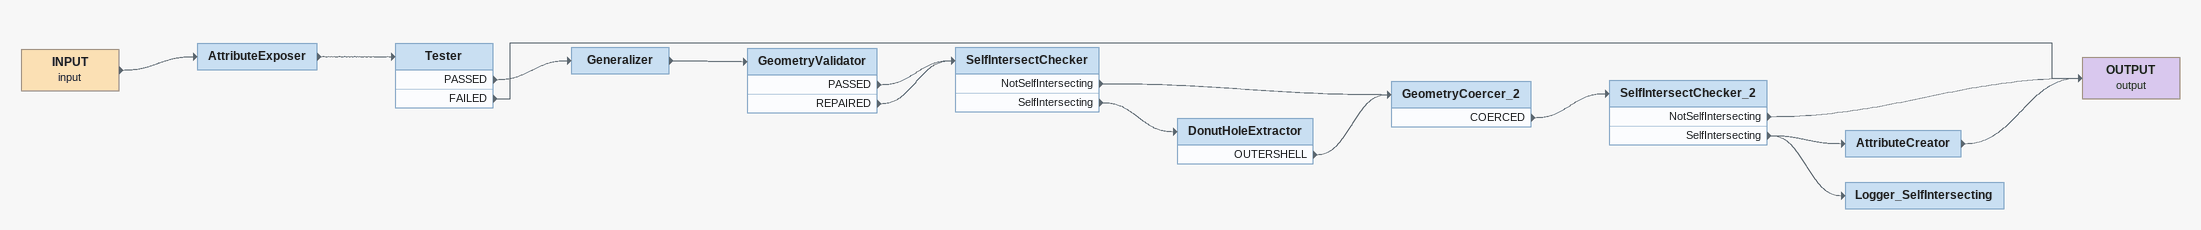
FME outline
INPUT (input)
    -> AttributeExposer
AttributeExposer
    -> Tester
Tester
    PASSED -> Generalizer
    FAILED -> OUTPUT (output)
Generalizer
    -> GeometryValidator
GeometryValidator
    PASSED -> SelfIntersectChecker
    REPAIRED -> SelfIntersectChecker
SelfIntersectChecker
    NotSelfIntersecting -> GeometryCoercer_2
    SelfIntersecting -> DonutHoleExtractor
DonutHoleExtractor
    OUTERSHELL -> GeometryCoercer_2
GeometryCoercer_2
    COERCED -> SelfIntersectChecker_2
SelfIntersectChecker_2
    NotSelfIntersecting -> OUTPUT (output)
    SelfIntersecting -> Logger_SelfIntersecting
    SelfIntersecting -> AttributeCreator
AttributeCreator
    -> OUTPUT (output)
OUTPUT (output)
Logger_SelfIntersecting
